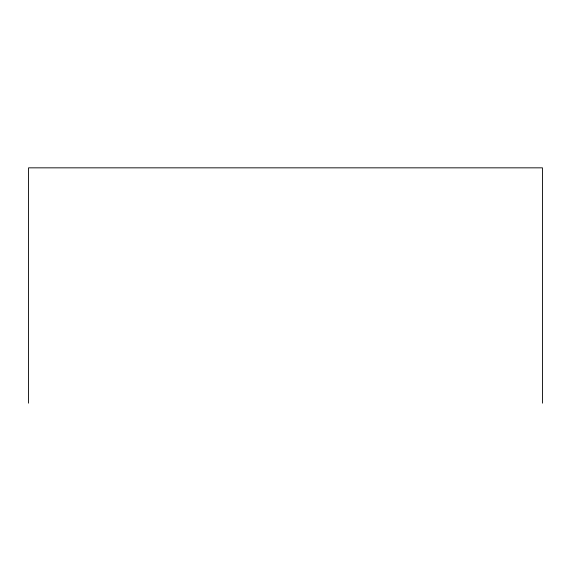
<?xml version="1.0" encoding="UTF-8"?>
<svg xmlns="http://www.w3.org/2000/svg" width="571" height="571" viewBox="0 0 571 571"><rect width="100%" height="100%" fill="white"/><g stroke="black" fill="none" stroke-linecap="round" stroke-linejoin="round"><path stroke-width="0.86" d="M542.45 403.162L542.45 167.838L28.55 167.838L28.55 403.162"/></g></svg>
